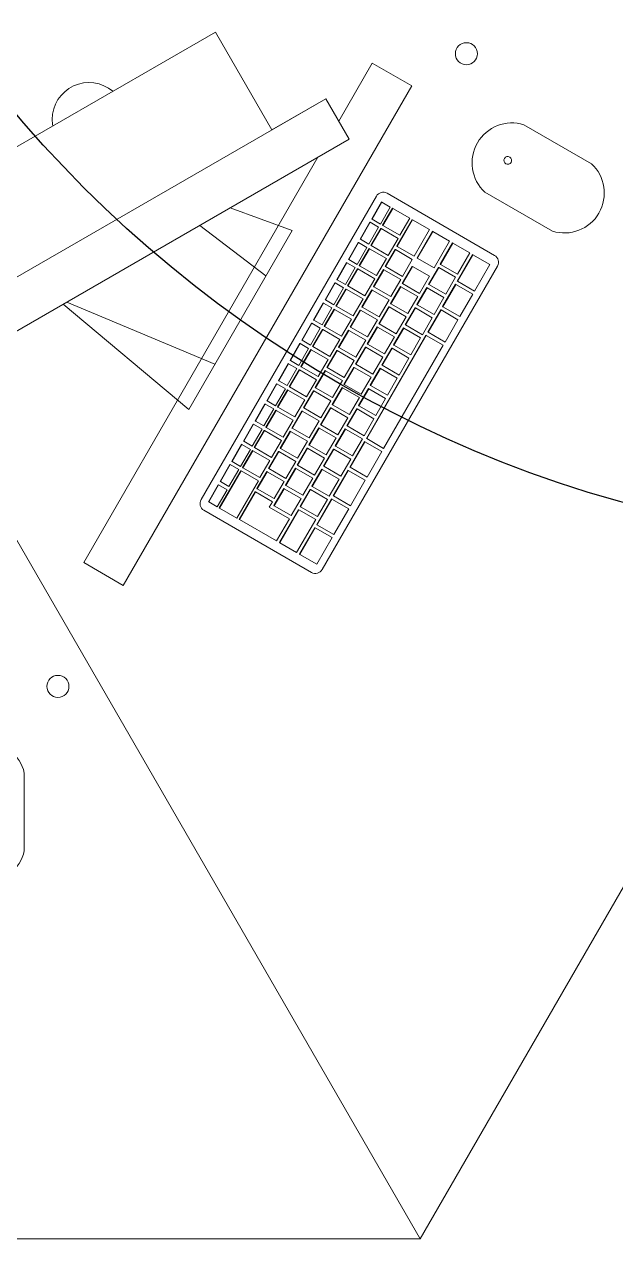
# Model space of a CAD drawing. Header units: millimetres. Extents: x 155920 to 295199, y -4084 to 97293.
# Drawn here: x 184171 to 184653, y 16916 to 17906 of the extents above; entities that cross this region are included whole.
import ezdxf

# ---------------------------------------------------------------- set-up
doc = ezdxf.new("R2010")
doc.units = ezdxf.units.MM
doc.header["$MEASUREMENT"] = 0
for name, color, linetype, lineweight in [('A-GENM', 8, 'CONTINUOUS', 9), ('E-ELEC-EQPM', 8, 'CONTINUOUS', 9), ('I-FURN', 8, 'CONTINUOUS', 9)]:
    doc.layers.add(name, color=color, linetype=linetype, lineweight=lineweight)
doc.layers.add('Social Distancing', color=7, linetype='CONTINUOUS')

msp = doc.modelspace()

# ---------------------------------------------------------------- linework, layer by layer
at = {"layer": 'A-GENM'}
for p, q in [((184632.76, 17792.24), (184577.77, 17823.99)), ((184314.85, 17518.52), (184457.62, 17765.8)), ((184466.3, 17768.12), (184553.91, 17717.54)), ((184546.02, 17769), (184601.01, 17737.25)), ((184453.81, 17747.22), (184461.81, 17761.07)), ((184462.05, 17760.94), (184454.05, 17747.08)), ((184460.96, 17743.09), (184468.96, 17756.95)), ((184462.05, 17760.94), (184461.81, 17761.07)), ((184468.96, 17756.95), (184462.05, 17760.94)), ((184462.67, 17742.1), (184470.67, 17755.96)), ((184470.91, 17755.82), (184462.91, 17741.96)), ((184470.91, 17755.82), (184470.67, 17755.96)), ((184484.74, 17747.84), (184470.91, 17755.82)), ((184444.31, 17730.76), (184452.31, 17744.62)), ((184452.55, 17744.48), (184444.55, 17730.63)), ((184452.55, 17744.48), (184452.31, 17744.62)), ((184459.46, 17740.49), (184452.55, 17744.48)), ((184454.05, 17747.08), (184453.81, 17747.22)), ((184454.05, 17747.08), (184460.96, 17743.09)), ((184462.91, 17741.96), (184462.67, 17742.1)), ((184462.91, 17741.96), (184476.74, 17733.98)), ((184474.33, 17724.98), (184486.83, 17746.63)), ((184487.06, 17746.49), (184474.56, 17724.84)), ((184476.74, 17733.98), (184484.74, 17747.84)), ((184487.06, 17746.49), (184486.83, 17746.63)), ((184500.87, 17738.52), (184487.06, 17746.49)), ((184451.46, 17726.64), (184459.46, 17740.49)), ((184453.17, 17725.64), (184461.17, 17739.5)), ((184461.41, 17739.36), (184453.41, 17725.51)), ((184461.41, 17739.36), (184461.17, 17739.5)), ((184475.24, 17731.38), (184461.41, 17739.36)), ((184488.37, 17716.87), (184500.87, 17738.52)), ((184490.72, 17715.52), (184503.22, 17737.17)), ((184503.46, 17737.03), (184490.96, 17715.38)), ((184503.46, 17737.03), (184503.22, 17737.17)), ((184517.26, 17729.06), (184503.46, 17737.03)), ((184434.81, 17714.31), (184442.81, 17728.17)), ((184443.05, 17728.03), (184435.05, 17714.17)), ((184441.96, 17710.18), (184449.96, 17724.04)), ((184443.05, 17728.03), (184442.81, 17728.17)), ((184449.96, 17724.04), (184443.05, 17728.03)), ((184443.67, 17709.19), (184451.67, 17723.05)), ((184451.91, 17722.91), (184443.91, 17709.05)), ((184444.55, 17730.63), (184444.31, 17730.76)), ((184444.55, 17730.63), (184451.46, 17726.64)), ((184451.91, 17722.91), (184451.67, 17723.05)), ((184465.74, 17714.93), (184451.91, 17722.91)), ((184453.41, 17725.51), (184453.17, 17725.64)), ((184453.41, 17725.51), (184467.24, 17717.53)), ((184464.83, 17708.53), (184472.83, 17722.38)), ((184473.06, 17722.24), (184465.06, 17708.39)), ((184467.24, 17717.53), (184475.24, 17731.38)), ((184473.06, 17722.24), (184472.83, 17722.38)), ((184486.89, 17714.26), (184473.06, 17722.24)), ((184474.56, 17724.84), (184474.33, 17724.98)), ((184474.56, 17724.84), (184488.37, 17716.87)), ((184504.76, 17707.41), (184517.26, 17729.06)), ((184509.61, 17710.38), (184519.61, 17727.7)), ((184519.85, 17727.56), (184509.85, 17710.24)), ((184519.85, 17727.56), (184519.61, 17727.7)), ((184533.65, 17719.59), (184519.85, 17727.56)), ((184425.31, 17697.85), (184433.31, 17711.71)), ((184433.55, 17711.57), (184433.31, 17711.71)), ((184435.05, 17714.17), (184434.81, 17714.31)), ((184435.05, 17714.17), (184441.96, 17710.18)), ((184457.74, 17701.07), (184465.74, 17714.93)), ((184478.89, 17700.41), (184486.89, 17714.26)), ((184490.96, 17715.38), (184490.72, 17715.52)), ((184490.96, 17715.38), (184504.76, 17707.41)), ((184523.5, 17696.59), (184536, 17718.24)), ((184523.65, 17702.27), (184533.65, 17719.59)), ((184536.24, 17718.1), (184523.74, 17696.45)), ((184536.24, 17718.1), (184536, 17718.24)), ((184550.04, 17710.13), (184536.24, 17718.1)), ((184556.23, 17708.87), (184413.46, 17461.59)), ((184433.55, 17711.57), (184425.55, 17697.72)), ((184432.46, 17693.73), (184440.46, 17707.58)), ((184440.46, 17707.58), (184433.55, 17711.57)), ((184434.17, 17692.74), (184442.17, 17706.59)), ((184442.41, 17706.45), (184434.41, 17692.6)), ((184442.41, 17706.45), (184442.17, 17706.59)), ((184456.24, 17698.47), (184442.41, 17706.45)), ((184443.91, 17709.05), (184443.67, 17709.19)), ((184443.91, 17709.05), (184457.74, 17701.07)), ((184455.33, 17692.07), (184463.33, 17705.93)), ((184463.56, 17705.79), (184455.56, 17691.93)), ((184463.56, 17705.79), (184463.33, 17705.93)), ((184477.39, 17697.81), (184463.56, 17705.79)), ((184465.06, 17708.39), (184464.83, 17708.53)), ((184465.06, 17708.39), (184478.89, 17700.41)), ((184478.72, 17694.73), (184486.72, 17708.59)), ((184486.96, 17708.45), (184478.96, 17694.59)), ((184486.96, 17708.45), (184486.72, 17708.59)), ((184500.78, 17700.47), (184486.96, 17708.45)), ((184500.11, 17693.93), (184508.11, 17707.78)), ((184508.35, 17707.65), (184500.35, 17693.79)), ((184508.35, 17707.65), (184508.11, 17707.78)), ((184522.17, 17699.67), (184508.35, 17707.65)), ((184509.85, 17710.24), (184509.61, 17710.38)), ((184509.85, 17710.24), (184523.65, 17702.27)), ((184537.54, 17688.48), (184550.04, 17710.13)), ((184415.81, 17681.4), (184423.81, 17695.26)), ((184424.05, 17695.12), (184416.05, 17681.26)), ((184424.05, 17695.12), (184423.81, 17695.26)), ((184430.96, 17691.13), (184424.05, 17695.12)), ((184425.55, 17697.72), (184425.31, 17697.85)), ((184425.55, 17697.72), (184432.46, 17693.73)), ((184434.41, 17692.6), (184434.17, 17692.74)), ((184434.41, 17692.6), (184448.24, 17684.62)), ((184448.24, 17684.62), (184456.24, 17698.47)), ((184455.56, 17691.93), (184455.33, 17692.07)), ((184455.56, 17691.93), (184469.39, 17683.95)), ((184469.22, 17678.28), (184477.22, 17692.13)), ((184469.39, 17683.95), (184477.39, 17697.81)), ((184477.46, 17691.99), (184469.46, 17678.14)), ((184477.46, 17691.99), (184477.22, 17692.13)), ((184491.28, 17684.01), (184477.46, 17691.99)), ((184478.96, 17694.59), (184478.72, 17694.73)), ((184478.96, 17694.59), (184492.78, 17686.61)), ((184492.78, 17686.61), (184500.78, 17700.47)), ((184500.35, 17693.79), (184500.11, 17693.93)), ((184500.35, 17693.79), (184514.17, 17685.81)), ((184511.5, 17675.8), (184522, 17693.99)), ((184522.24, 17693.85), (184511.74, 17675.66)), ((184514.17, 17685.81), (184522.17, 17699.67)), ((184522.24, 17693.85), (184522, 17693.99)), ((184536.04, 17685.88), (184522.24, 17693.85)), ((184523.74, 17696.45), (184523.5, 17696.59)), ((184523.74, 17696.45), (184537.54, 17688.48)), ((184422.96, 17677.27), (184430.96, 17691.13)), ((184424.67, 17676.28), (184432.67, 17690.14)), ((184432.91, 17690), (184424.91, 17676.14)), ((184432.91, 17690), (184432.67, 17690.14)), ((184446.74, 17682.02), (184432.91, 17690)), ((184438.74, 17668.16), (184446.74, 17682.02)), ((184445.83, 17675.62), (184453.83, 17689.47)), ((184454.06, 17689.33), (184446.06, 17675.48)), ((184454.06, 17689.33), (184453.83, 17689.47)), ((184467.89, 17681.35), (184454.06, 17689.33)), ((184483.28, 17670.16), (184491.28, 17684.01)), ((184490.61, 17677.47), (184498.61, 17691.33)), ((184498.85, 17691.19), (184490.85, 17677.33)), ((184498.85, 17691.19), (184498.61, 17691.33)), ((184512.67, 17683.21), (184498.85, 17691.19)), ((184504.67, 17669.35), (184512.67, 17683.21)), ((184525.54, 17667.7), (184536.04, 17685.88)), ((184406.31, 17664.95), (184414.31, 17678.8)), ((184414.55, 17678.66), (184406.55, 17664.81)), ((184413.46, 17660.82), (184421.46, 17674.67)), ((184414.55, 17678.66), (184414.31, 17678.8)), ((184421.46, 17674.67), (184414.55, 17678.66)), ((184415.17, 17659.83), (184423.17, 17673.68)), ((184423.41, 17673.54), (184415.41, 17659.69)), ((184416.05, 17681.26), (184415.81, 17681.4)), ((184416.05, 17681.26), (184422.96, 17677.27)), ((184423.41, 17673.54), (184423.17, 17673.68)), ((184437.24, 17665.56), (184423.41, 17673.54)), ((184424.91, 17676.14), (184424.67, 17676.28)), ((184424.91, 17676.14), (184438.74, 17668.16)), ((184436.33, 17659.16), (184444.33, 17673.02)), ((184444.56, 17672.88), (184436.56, 17659.02)), ((184444.56, 17672.88), (184444.33, 17673.02)), ((184458.39, 17664.9), (184444.56, 17672.88)), ((184446.06, 17675.48), (184445.83, 17675.62)), ((184446.06, 17675.48), (184459.89, 17667.5)), ((184459.72, 17661.82), (184467.72, 17675.68)), ((184459.89, 17667.5), (184467.89, 17681.35)), ((184467.96, 17675.54), (184459.96, 17661.68)), ((184467.96, 17675.54), (184467.72, 17675.68)), ((184481.78, 17667.56), (184467.96, 17675.54)), ((184469.46, 17678.14), (184469.22, 17678.28)), ((184469.46, 17678.14), (184483.28, 17670.16)), ((184481.11, 17661.02), (184489.11, 17674.87)), ((184489.35, 17674.74), (184481.35, 17660.88)), ((184489.35, 17674.74), (184489.11, 17674.87)), ((184503.17, 17666.76), (184489.35, 17674.74)), ((184490.85, 17677.33), (184490.61, 17677.47)), ((184490.85, 17677.33), (184504.67, 17669.35)), ((184499.5, 17655.02), (184510, 17673.21)), ((184510.24, 17673.07), (184499.74, 17654.88)), ((184510.24, 17673.07), (184510, 17673.21)), ((184524.04, 17665.1), (184510.24, 17673.07)), ((184511.74, 17675.66), (184511.5, 17675.8)), ((184511.74, 17675.66), (184525.54, 17667.7)), ((184396.81, 17648.49), (184404.81, 17662.35)), ((184405.05, 17662.21), (184397.05, 17648.35)), ((184405.05, 17662.21), (184404.81, 17662.35)), ((184411.96, 17658.22), (184405.05, 17662.21)), ((184406.55, 17664.81), (184406.31, 17664.95)), ((184406.55, 17664.81), (184413.46, 17660.82)), ((184429.24, 17651.71), (184437.24, 17665.56)), ((184450.39, 17651.04), (184458.39, 17664.9)), ((184473.78, 17653.7), (184481.78, 17667.56)), ((184495.17, 17652.9), (184503.17, 17666.76)), ((184513.54, 17646.91), (184524.04, 17665.1)), ((184403.96, 17644.36), (184411.96, 17658.22)), ((184405.67, 17643.37), (184413.67, 17657.23)), ((184413.91, 17657.09), (184405.91, 17643.23)), ((184413.91, 17657.09), (184413.67, 17657.23)), ((184427.74, 17649.11), (184413.91, 17657.09)), ((184415.41, 17659.69), (184415.17, 17659.83)), ((184415.41, 17659.69), (184429.24, 17651.71)), ((184426.83, 17642.71), (184434.83, 17656.56)), ((184435.06, 17656.43), (184427.06, 17642.57)), ((184435.06, 17656.43), (184434.83, 17656.56)), ((184448.89, 17648.44), (184435.06, 17656.43)), ((184436.56, 17659.02), (184436.33, 17659.16)), ((184436.56, 17659.02), (184450.39, 17651.04)), ((184449.5, 17568.42), (184498, 17652.42)), ((184498.24, 17652.28), (184449.74, 17568.28)), ((184450.22, 17645.37), (184458.22, 17659.22)), ((184458.46, 17659.09), (184450.46, 17645.23)), ((184458.46, 17659.09), (184458.22, 17659.22)), ((184472.28, 17651.11), (184458.46, 17659.09)), ((184459.96, 17661.68), (184459.72, 17661.82)), ((184459.96, 17661.68), (184473.78, 17653.7)), ((184471.61, 17644.56), (184479.61, 17658.42)), ((184479.85, 17658.28), (184471.85, 17644.43)), ((184479.85, 17658.28), (184479.61, 17658.42)), ((184493.67, 17650.3), (184479.85, 17658.28)), ((184481.35, 17660.88), (184481.11, 17661.02)), ((184481.35, 17660.88), (184495.17, 17652.9)), ((184498.24, 17652.28), (184498, 17652.42)), ((184512.04, 17644.31), (184498.24, 17652.28)), ((184499.74, 17654.88), (184499.5, 17655.02)), ((184499.74, 17654.88), (184513.54, 17646.91)), ((184387.31, 17632.04), (184395.31, 17645.89)), ((184395.55, 17645.75), (184387.55, 17631.9)), ((184395.55, 17645.75), (184395.31, 17645.89)), ((184402.46, 17641.76), (184395.55, 17645.75)), ((184397.05, 17648.35), (184396.81, 17648.49)), ((184397.05, 17648.35), (184403.96, 17644.36)), ((184405.91, 17643.23), (184405.67, 17643.37)), ((184405.91, 17643.23), (184419.74, 17635.25)), ((184419.74, 17635.25), (184427.74, 17649.11)), ((184427.06, 17642.57), (184426.83, 17642.71)), ((184427.06, 17642.57), (184440.89, 17634.59)), ((184440.72, 17628.91), (184448.72, 17642.77)), ((184440.89, 17634.59), (184448.89, 17648.44)), ((184448.96, 17642.63), (184440.96, 17628.77)), ((184448.96, 17642.63), (184448.72, 17642.77)), ((184462.78, 17634.65), (184448.96, 17642.63)), ((184450.46, 17645.23), (184450.22, 17645.37)), ((184450.46, 17645.23), (184464.28, 17637.25)), ((184463.54, 17560.31), (184512.04, 17644.31)), ((184464.28, 17637.25), (184472.28, 17651.11)), ((184471.85, 17644.43), (184471.61, 17644.56)), ((184471.85, 17644.43), (184485.67, 17636.45)), ((184485.67, 17636.45), (184493.67, 17650.3)), ((184394.46, 17627.91), (184402.46, 17641.76)), ((184396.17, 17626.92), (184404.17, 17640.77)), ((184404.41, 17640.64), (184396.41, 17626.78)), ((184404.41, 17640.64), (184404.17, 17640.77)), ((184418.24, 17632.66), (184404.41, 17640.64)), ((184410.24, 17618.8), (184418.24, 17632.66)), ((184417.33, 17626.25), (184425.33, 17640.11)), ((184425.56, 17639.97), (184417.56, 17626.11)), ((184425.56, 17639.97), (184425.33, 17640.11)), ((184439.39, 17631.99), (184425.56, 17639.97)), ((184454.78, 17620.79), (184462.78, 17634.65)), ((184462.11, 17628.11), (184470.11, 17641.97)), ((184470.35, 17641.83), (184462.35, 17627.97)), ((184470.35, 17641.83), (184470.11, 17641.97)), ((184484.17, 17633.85), (184470.35, 17641.83)), ((184476.17, 17619.99), (184484.17, 17633.85)), ((184377.81, 17615.58), (184385.81, 17629.44)), ((184386.05, 17629.3), (184378.05, 17615.44)), ((184384.96, 17611.45), (184392.96, 17625.31)), ((184386.05, 17629.3), (184385.81, 17629.44)), ((184392.96, 17625.31), (184386.05, 17629.3)), ((184386.67, 17610.46), (184394.67, 17624.32)), ((184394.91, 17624.18), (184386.91, 17610.32)), ((184387.55, 17631.9), (184387.31, 17632.04)), ((184387.55, 17631.9), (184394.46, 17627.91)), ((184394.91, 17624.18), (184394.67, 17624.32)), ((184408.74, 17616.2), (184394.91, 17624.18)), ((184396.41, 17626.78), (184396.17, 17626.92)), ((184396.41, 17626.78), (184410.24, 17618.8)), ((184407.83, 17609.8), (184415.83, 17623.65)), ((184416.06, 17623.52), (184408.06, 17609.66)), ((184416.06, 17623.52), (184415.83, 17623.65)), ((184429.89, 17615.54), (184416.06, 17623.52)), ((184417.56, 17626.11), (184417.33, 17626.25)), ((184417.56, 17626.11), (184431.39, 17618.13)), ((184431.22, 17612.46), (184439.22, 17626.32)), ((184431.39, 17618.13), (184439.39, 17631.99)), ((184439.46, 17626.18), (184431.46, 17612.32)), ((184439.46, 17626.18), (184439.22, 17626.32)), ((184453.28, 17618.2), (184439.46, 17626.18)), ((184440.96, 17628.77), (184440.72, 17628.91)), ((184440.96, 17628.77), (184454.78, 17620.79)), ((184452.61, 17611.66), (184460.61, 17625.51)), ((184460.85, 17625.37), (184452.85, 17611.52)), ((184460.85, 17625.37), (184460.61, 17625.51)), ((184474.67, 17617.39), (184460.85, 17625.37)), ((184462.35, 17627.97), (184462.11, 17628.11)), ((184462.35, 17627.97), (184476.17, 17619.99)), ((184368.31, 17599.13), (184376.31, 17612.98)), ((184376.55, 17612.85), (184368.55, 17598.99)), ((184376.55, 17612.85), (184376.31, 17612.98)), ((184383.46, 17608.86), (184376.55, 17612.85)), ((184378.05, 17615.44), (184377.81, 17615.58)), ((184378.05, 17615.44), (184384.96, 17611.45)), ((184400.74, 17602.34), (184408.74, 17616.2)), ((184421.89, 17601.68), (184429.89, 17615.54)), ((184445.28, 17604.34), (184453.28, 17618.2)), ((184466.67, 17603.54), (184474.67, 17617.39)), ((184375.46, 17595), (184383.46, 17608.86)), ((184377.17, 17594.01), (184385.17, 17607.87)), ((184385.41, 17607.73), (184377.41, 17593.87)), ((184385.41, 17607.73), (184385.17, 17607.87)), ((184399.24, 17599.75), (184385.41, 17607.73)), ((184386.91, 17610.32), (184386.67, 17610.46)), ((184386.91, 17610.32), (184400.74, 17602.34)), ((184398.33, 17593.34), (184406.33, 17607.2)), ((184406.56, 17607.06), (184398.56, 17593.21)), ((184406.56, 17607.06), (184406.33, 17607.2)), ((184420.39, 17599.08), (184406.56, 17607.06)), ((184408.06, 17609.66), (184407.83, 17609.8)), ((184408.06, 17609.66), (184421.89, 17601.68)), ((184421.72, 17596), (184429.72, 17609.86)), ((184429.96, 17609.72), (184421.96, 17595.87)), ((184429.96, 17609.72), (184429.72, 17609.86)), ((184443.78, 17601.74), (184429.96, 17609.72)), ((184431.46, 17612.32), (184431.22, 17612.46)), ((184431.46, 17612.32), (184445.28, 17604.34)), ((184443.11, 17595.2), (184451.11, 17609.06)), ((184451.35, 17608.92), (184443.35, 17595.06)), ((184451.35, 17608.92), (184451.11, 17609.06)), ((184465.17, 17600.94), (184451.35, 17608.92)), ((184452.85, 17611.52), (184452.61, 17611.66)), ((184452.85, 17611.52), (184466.67, 17603.54)), ((184358.81, 17582.67), (184366.81, 17596.53)), ((184367.05, 17596.39), (184359.05, 17582.53)), ((184367.05, 17596.39), (184366.81, 17596.53)), ((184373.96, 17592.4), (184367.05, 17596.39)), ((184368.55, 17598.99), (184368.31, 17599.13)), ((184368.55, 17598.99), (184375.46, 17595)), ((184377.41, 17593.87), (184377.17, 17594.01)), ((184377.41, 17593.87), (184391.24, 17585.89)), ((184391.24, 17585.89), (184399.24, 17599.75)), ((184398.56, 17593.21), (184398.33, 17593.34)), ((184398.56, 17593.21), (184412.39, 17585.22)), ((184412.22, 17579.55), (184420.22, 17593.41)), ((184412.39, 17585.22), (184420.39, 17599.08)), ((184420.46, 17593.27), (184412.46, 17579.41)), ((184420.46, 17593.27), (184420.22, 17593.41)), ((184434.28, 17585.29), (184420.46, 17593.27)), ((184421.96, 17595.87), (184421.72, 17596)), ((184421.96, 17595.87), (184435.78, 17587.89)), ((184435.78, 17587.89), (184443.78, 17601.74)), ((184443.35, 17595.06), (184443.11, 17595.2)), ((184443.35, 17595.06), (184457.17, 17587.08)), ((184457.17, 17587.08), (184465.17, 17600.94)), ((184365.96, 17578.54), (184373.96, 17592.4)), ((184367.67, 17577.55), (184375.67, 17591.41)), ((184375.91, 17591.27), (184367.91, 17577.42)), ((184375.91, 17591.27), (184375.67, 17591.41)), ((184389.74, 17583.29), (184375.91, 17591.27)), ((184381.74, 17569.44), (184389.74, 17583.29)), ((184388.83, 17576.89), (184396.83, 17590.75)), ((184397.06, 17590.61), (184389.06, 17576.75)), ((184397.06, 17590.61), (184396.83, 17590.75)), ((184410.89, 17582.63), (184397.06, 17590.61)), ((184426.28, 17571.43), (184434.28, 17585.29)), ((184433.61, 17578.75), (184441.61, 17592.6)), ((184441.85, 17592.46), (184433.85, 17578.61)), ((184441.85, 17592.46), (184441.61, 17592.6)), ((184455.67, 17584.48), (184441.85, 17592.46)), ((184447.67, 17570.63), (184455.67, 17584.48)), ((184349.31, 17566.22), (184357.31, 17580.08)), ((184357.55, 17579.94), (184349.55, 17566.08)), ((184356.46, 17562.09), (184364.46, 17575.95)), ((184357.55, 17579.94), (184357.31, 17580.08)), ((184364.46, 17575.95), (184357.55, 17579.94)), ((184358.17, 17561.1), (184366.17, 17574.96)), ((184366.41, 17574.82), (184358.41, 17560.96)), ((184359.05, 17582.53), (184358.81, 17582.67)), ((184359.05, 17582.53), (184365.96, 17578.54)), ((184366.41, 17574.82), (184366.17, 17574.96)), ((184380.24, 17566.84), (184366.41, 17574.82)), ((184367.91, 17577.42), (184367.67, 17577.55)), ((184367.91, 17577.42), (184381.74, 17569.44)), ((184379.33, 17560.43), (184387.33, 17574.29)), ((184387.56, 17574.15), (184379.56, 17560.3)), ((184387.56, 17574.15), (184387.33, 17574.29)), ((184401.39, 17566.17), (184387.56, 17574.15)), ((184389.06, 17576.75), (184388.83, 17576.89)), ((184389.06, 17576.75), (184402.89, 17568.77)), ((184402.72, 17563.1), (184410.72, 17576.95)), ((184402.89, 17568.77), (184410.89, 17582.63)), ((184410.96, 17576.81), (184402.96, 17562.96)), ((184410.96, 17576.81), (184410.72, 17576.95)), ((184424.78, 17568.83), (184410.96, 17576.81)), ((184412.46, 17579.41), (184412.22, 17579.55)), ((184412.46, 17579.41), (184426.28, 17571.43)), ((184424.11, 17562.29), (184432.11, 17576.15)), ((184432.35, 17576.01), (184424.35, 17562.15)), ((184432.35, 17576.01), (184432.11, 17576.15)), ((184446.17, 17568.03), (184432.35, 17576.01)), ((184433.85, 17578.61), (184433.61, 17578.75)), ((184433.85, 17578.61), (184447.67, 17570.63)), ((184339.81, 17549.76), (184347.81, 17563.62)), ((184348.05, 17563.48), (184340.05, 17549.63)), ((184348.05, 17563.48), (184347.81, 17563.62)), ((184354.96, 17559.49), (184348.05, 17563.48)), ((184349.55, 17566.08), (184349.31, 17566.22)), ((184349.55, 17566.08), (184356.46, 17562.09)), ((184372.24, 17552.98), (184380.24, 17566.84)), ((184393.39, 17552.32), (184401.39, 17566.17)), ((184416.78, 17554.98), (184424.78, 17568.83)), ((184436, 17545.03), (184448, 17565.82)), ((184448.24, 17565.68), (184436.24, 17544.9)), ((184438.17, 17554.17), (184446.17, 17568.03)), ((184448.24, 17565.68), (184448, 17565.82)), ((184462.04, 17557.71), (184448.24, 17565.68)), ((184449.74, 17568.28), (184449.5, 17568.42)), ((184449.74, 17568.28), (184463.54, 17560.31)), ((184346.96, 17545.64), (184354.96, 17559.49)), ((184348.67, 17544.65), (184356.67, 17558.5)), ((184356.91, 17558.36), (184348.91, 17544.51)), ((184356.91, 17558.36), (184356.67, 17558.5)), ((184370.74, 17550.38), (184356.91, 17558.36)), ((184358.41, 17560.96), (184358.17, 17561.1)), ((184358.41, 17560.96), (184372.24, 17552.98)), ((184369.83, 17543.98), (184377.83, 17557.84)), ((184378.06, 17557.7), (184370.06, 17543.84)), ((184378.06, 17557.7), (184377.83, 17557.84)), ((184391.89, 17549.72), (184378.06, 17557.7)), ((184379.56, 17560.3), (184379.33, 17560.43)), ((184379.56, 17560.3), (184393.39, 17552.32)), ((184393.22, 17546.64), (184401.22, 17560.5)), ((184401.46, 17560.36), (184393.46, 17546.5)), ((184401.46, 17560.36), (184401.22, 17560.5)), ((184415.28, 17552.38), (184401.46, 17560.36)), ((184402.96, 17562.96), (184402.72, 17563.1)), ((184402.96, 17562.96), (184416.78, 17554.98)), ((184414.61, 17545.84), (184422.61, 17559.69)), ((184422.85, 17559.56), (184414.85, 17545.7)), ((184422.85, 17559.56), (184422.61, 17559.69)), ((184436.67, 17551.57), (184422.85, 17559.56)), ((184424.35, 17562.15), (184424.11, 17562.29)), ((184424.35, 17562.15), (184438.17, 17554.17)), ((184450.04, 17536.93), (184462.04, 17557.71)), ((184330.31, 17533.31), (184338.31, 17547.17)), ((184338.55, 17547.03), (184330.55, 17533.17)), ((184338.55, 17547.03), (184338.31, 17547.17)), ((184345.46, 17543.04), (184338.55, 17547.03)), ((184340.05, 17549.63), (184339.81, 17549.76)), ((184340.05, 17549.63), (184346.96, 17545.64)), ((184348.91, 17544.51), (184348.67, 17544.65)), ((184348.91, 17544.51), (184362.74, 17536.53)), ((184362.74, 17536.53), (184370.74, 17550.38)), ((184370.06, 17543.84), (184369.83, 17543.98)), ((184370.06, 17543.84), (184383.89, 17535.86)), ((184383.72, 17530.19), (184391.72, 17544.04)), ((184383.89, 17535.86), (184391.89, 17549.72)), ((184391.96, 17543.9), (184383.96, 17530.05)), ((184391.96, 17543.9), (184391.72, 17544.04)), ((184405.78, 17535.92), (184391.96, 17543.9)), ((184393.46, 17546.5), (184393.22, 17546.64)), ((184393.46, 17546.5), (184407.28, 17538.52)), ((184407.28, 17538.52), (184415.28, 17552.38)), ((184414.85, 17545.7), (184414.61, 17545.84)), ((184414.85, 17545.7), (184428.67, 17537.72)), ((184428.67, 17537.72), (184436.67, 17551.57)), ((184436.24, 17544.9), (184436, 17545.03)), ((184436.24, 17544.9), (184450.04, 17536.93)), ((184329.67, 17511.74), (184347.17, 17542.05)), ((184347.41, 17541.91), (184329.91, 17511.6)), ((184337.46, 17529.18), (184345.46, 17543.04)), ((184343.98, 17503.48), (184361.48, 17533.79)), ((184347.41, 17541.91), (184347.17, 17542.05)), ((184361.48, 17533.79), (184347.41, 17541.91)), ((184360.33, 17527.53), (184368.33, 17541.38)), ((184368.56, 17541.24), (184360.56, 17527.39)), ((184368.56, 17541.24), (184368.33, 17541.38)), ((184382.39, 17533.26), (184368.56, 17541.24)), ((184397.78, 17522.07), (184405.78, 17535.92)), ((184405.11, 17529.38), (184413.11, 17543.24)), ((184413.35, 17543.1), (184405.35, 17529.24)), ((184413.35, 17543.1), (184413.11, 17543.24)), ((184427.17, 17535.12), (184413.35, 17543.1)), ((184419.17, 17521.26), (184427.17, 17535.12)), ((184422.5, 17521.65), (184434.5, 17542.44)), ((184434.74, 17542.3), (184422.74, 17521.51)), ((184434.74, 17542.3), (184434.5, 17542.44)), ((184448.54, 17534.33), (184434.74, 17542.3)), ((184436.54, 17513.54), (184448.54, 17534.33)), ((184320.81, 17516.86), (184328.81, 17530.71)), ((184329.05, 17530.57), (184321.05, 17516.72)), ((184327.96, 17512.73), (184335.96, 17526.58)), ((184329.05, 17530.57), (184328.81, 17530.71)), ((184335.96, 17526.58), (184329.05, 17530.57)), ((184330.55, 17533.17), (184330.31, 17533.31)), ((184330.55, 17533.17), (184337.46, 17529.18)), ((184345.83, 17502.41), (184358.83, 17524.93)), ((184359.06, 17524.79), (184346.06, 17502.27)), ((184359.06, 17524.79), (184358.83, 17524.93)), ((184372.89, 17516.81), (184359.06, 17524.79)), ((184360.56, 17527.39), (184360.33, 17527.53)), ((184360.56, 17527.39), (184374.39, 17519.41)), ((184374.22, 17513.73), (184382.22, 17527.59)), ((184374.39, 17519.41), (184382.39, 17533.26)), ((184382.46, 17527.45), (184374.46, 17513.59)), ((184382.46, 17527.45), (184382.22, 17527.59)), ((184396.28, 17519.47), (184382.46, 17527.45)), ((184383.96, 17530.05), (184383.72, 17530.19)), ((184383.96, 17530.05), (184397.78, 17522.07)), ((184395.61, 17512.93), (184403.61, 17526.78)), ((184403.85, 17526.65), (184395.85, 17512.79)), ((184403.85, 17526.65), (184403.61, 17526.78)), ((184417.67, 17518.67), (184403.85, 17526.65)), ((184405.35, 17529.24), (184405.11, 17529.38)), ((184405.35, 17529.24), (184419.17, 17521.26)), ((184321.05, 17516.72), (184320.81, 17516.86)), ((184321.05, 17516.72), (184327.96, 17512.73)), ((184370.39, 17512.48), (184372.89, 17516.81)), ((184388.28, 17505.61), (184396.28, 17519.47)), ((184409, 17498.27), (184421, 17519.05)), ((184421.24, 17518.91), (184409.24, 17498.13)), ((184409.67, 17504.81), (184417.67, 17518.67)), ((184421.24, 17518.91), (184421, 17519.05)), ((184435.04, 17510.94), (184421.24, 17518.91)), ((184422.74, 17521.51), (184422.5, 17521.65)), ((184422.74, 17521.51), (184436.54, 17513.54)), ((184404.79, 17459.26), (184317.18, 17509.85)), ((184329.91, 17511.6), (184329.67, 17511.74)), ((184329.91, 17511.6), (184343.98, 17503.48)), ((184386.78, 17503.01), (184370.39, 17512.48)), ((184374.46, 17513.59), (184374.22, 17513.73)), ((184374.46, 17513.59), (184388.28, 17505.61)), ((184378.61, 17483.48), (184394.11, 17510.33)), ((184394.35, 17510.19), (184378.85, 17483.34)), ((184394.35, 17510.19), (184394.11, 17510.33)), ((184408.17, 17502.21), (184394.35, 17510.19)), ((184395.85, 17512.79), (184395.61, 17512.93)), ((184395.85, 17512.79), (184409.67, 17504.81)), ((184423.04, 17490.16), (184435.04, 17510.94)), ((184346.06, 17502.27), (184345.83, 17502.41)), ((184346.06, 17502.27), (184376.28, 17484.83)), ((184376.28, 17484.83), (184386.78, 17503.01)), ((184392.67, 17475.36), (184408.17, 17502.21)), ((184395, 17474.02), (184407.5, 17495.67)), ((184407.74, 17495.53), (184395.24, 17473.88)), ((184407.74, 17495.53), (184407.5, 17495.67)), ((184421.54, 17487.56), (184407.74, 17495.53)), ((184409.24, 17498.13), (184409, 17498.27)), ((184409.24, 17498.13), (184423.04, 17490.16)), ((184409.04, 17465.91), (184421.54, 17487.56)), ((184378.85, 17483.34), (184378.61, 17483.48)), ((184378.85, 17483.34), (184392.67, 17475.36)), ((184395.24, 17473.88), (184395, 17474.02)), ((184395.24, 17473.88), (184409.04, 17465.91)), ((184170.86, 17232.29), (184170.86, 17295.79))]:
    msp.add_line(p, q, dxfattribs=at)
for centre, radius, start, end in [((184568.08, 17792.92), 32.54, 72.68038, 227.31962), ((184564.63, 17794.92), 3.16, 60, 240), ((184564.63, 17794.92), 3.16, 240, 60), ((184610.7, 17768.32), 32.54, 252.68038, 47.31962), ((184463.12, 17762.63), 6.35, 60, 150), ((184550.73, 17712.04), 6.35, 330, 60), ((184320.35, 17515.34), 6.35, 150, 240), ((184407.96, 17464.76), 6.35, 240, 330), ((184139.11, 17288.65), 32.54, 12.68038, 167.31962), ((184139.11, 17239.44), 32.54, 192.68038, 347.31962)]:
    msp.add_arc(centre, radius, start, end, dxfattribs=at)
at = {"layer": 'E-ELEC-EQPM'}
for p, q in [((184326.47, 17899.37), (183721.63, 17550.17)), ((184326.47, 17899.37), (183721.63, 17550.17)), ((184372.42, 17819.78), (184326.47, 17899.37)), ((184372.42, 17819.78), (184326.47, 17899.37)), ((184416.41, 17845.18), (183723.59, 17445.18)), ((184416.41, 17845.18), (184372.42, 17819.78)), ((184435.46, 17812.19), (184416.41, 17845.18)), ((184435.46, 17812.19), (184416.41, 17845.18)), ((183742.64, 17412.19), (184435.46, 17812.19)), ((183742.64, 17412.19), (184435.46, 17812.19))]:
    msp.add_line(p, q, dxfattribs=at)
at = {"layer": 'I-FURN'}
for p, q in [((184493.22, 16916.38), (185068.2, 17912.32)), ((184426.97, 17826.89), (184454.28, 17874.17)), ((184454.28, 17874.17), (184486.39, 17855.63)), ((184486.39, 17855.63), (184251.44, 17448.69)), ((184219.33, 17467.23), (184410, 17797.49)), ((184389, 17737.74), (184338.41, 17756.15)), ((184367.7, 17700.86), (184313.77, 17741.93)), ((184304.84, 17591.98), (184389, 17737.74)), ((184202.65, 17677.78), (184304.84, 17591.98)), ((184326.14, 17628.86), (184205.43, 17679.38)), ((184493.22, 16916.38), (184090.87, 17613.24)), ((184090.87, 17613.24), (184493.22, 16916.38)), ((184219.33, 17467.23), (184251.44, 17448.69)), ((183343.22, 16916.35), (184493.22, 16916.38))]:
    msp.add_line(p, q, dxfattribs=at)
for centre, radius, start, end in [((184530.99, 17881.83), 9, 0, 180), ((184530.99, 17881.83), 9, 180, 0), ((184223.58, 17828.37), 30, 49.73187, 180), ((184223.58, 17828.37), 30, 180, 190.26813), ((184198.21, 17366.37), 9, 0, 180), ((184198.21, 17366.37), 9, 180, 0)]:
    msp.add_arc(centre, radius, start, end, dxfattribs=at)
at = {"layer": 'Social Distancing'}
msp.add_circle((184926.53, 18479.77), 1000, dxfattribs=at)

doc.saveas('drawing.dxf')
